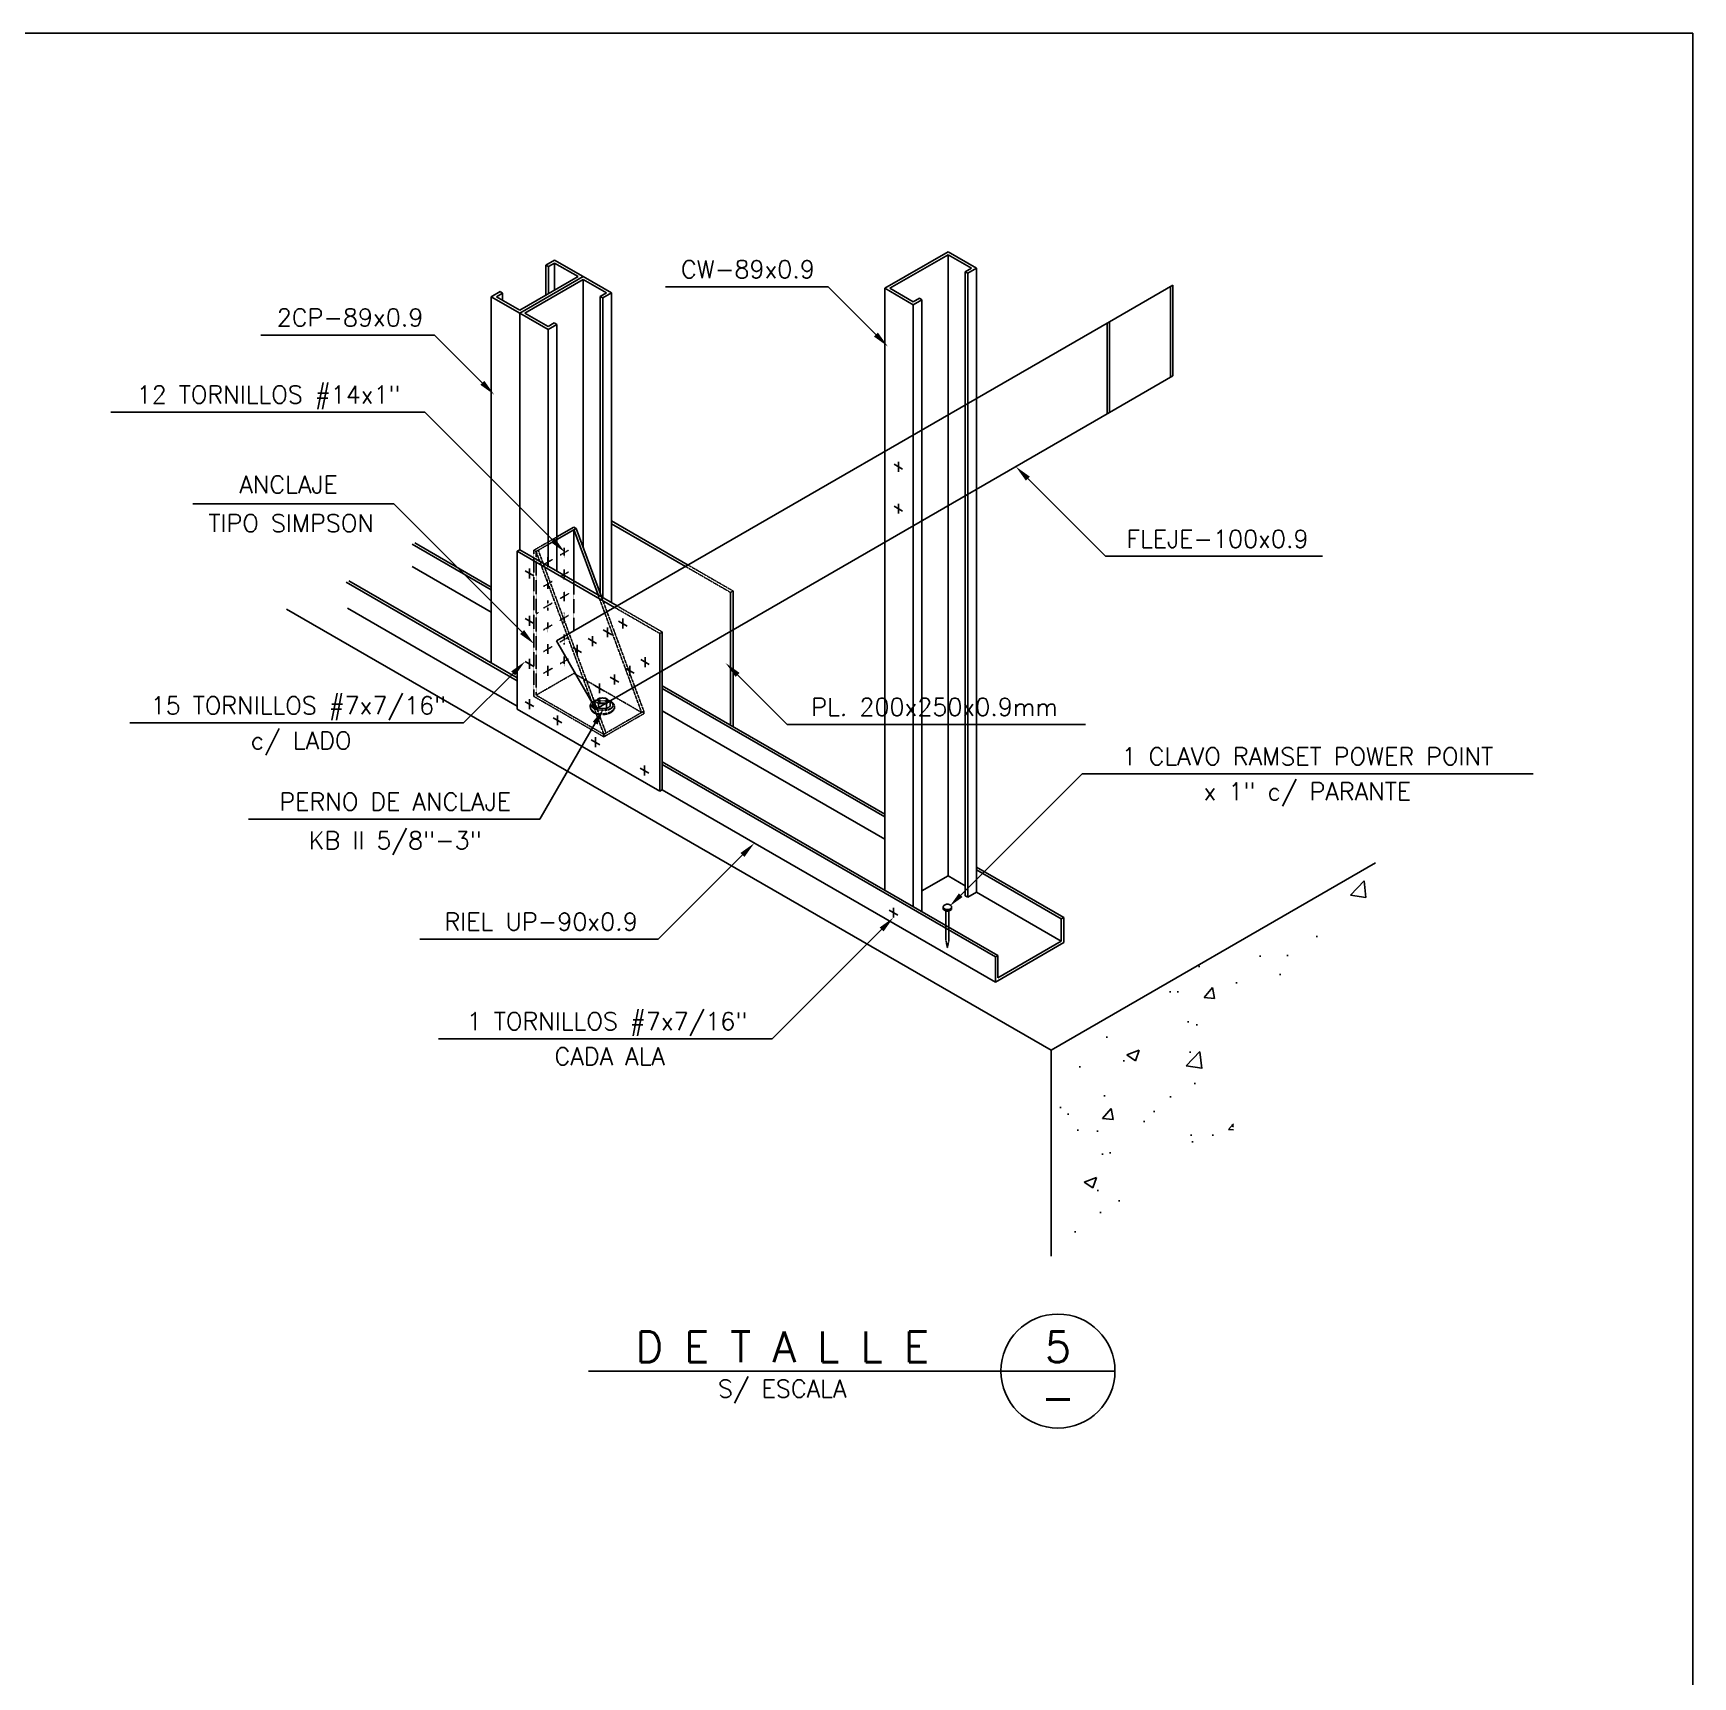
# Model space of a CAD drawing. Header units: millimetres. Extents: x -249630 to 95394, y -188036 to 109963.
# Drawn here: x 62750 to 69842, y 23182 to 30209 of the extents above; entities that cross this region are included whole.
import ezdxf
from ezdxf.enums import TextEntityAlignment as Align

# ---------------------------------------------------------------- set-up
doc = ezdxf.new("R2010")
doc.units = ezdxf.units.MM
doc.linetypes.add('HID1P5', pattern=[2, 1.5, -0.5])
for name, color, linetype in [('05', 5, 'Continuous'), ('DETALLES', 3, 'Continuous'), ('GENERAL', 3, 'Continuous'), ('SIMBOLOS', 2, 'Continuous'), ('TEXTOS', 11, 'Continuous'), ('TITULOS', 180, 'Continuous')]:
    doc.layers.add(name, color=color, linetype=linetype)
doc.styles.add('ROMANS', font='romans')

msp = doc.modelspace()

# ---------------------------------------------------------------- hatches: boundary and pattern name
at = {"layer": 'DETALLES'}
h = msp.add_hatch(dxfattribs=at)
h.set_pattern_fill('AR-CONC', color=2, scale=75, style=0)
h.set_pattern_definition([(49.99999999999999, (-51497.75793242568, 29858.30685935427), (537.9451369505651, -47.06410123694633), [56.25, -618.75]), (355, (-51497.75793242568, 29858.30685935427), (-104.06350020975, 564.1441002750089), [45, -495]), (100.4514, (-51452.92917242568, 29854.38485435427), (433.8820362855162, 517.0796565457152), [47.80514249999987, -525.8565839999978]), (46.18420000000001, (-51497.75793242568, 30008.30685935427), (800.4307864692333, -124.1392607467636), [84.375, -928.125]), (96.63559999999998, (-51431.05537367568, 29997.96187910427), (700.9970291615275, 730.5884031753313), [71.70771599999972, -788.7847499999978]), (351.1842, (-51497.75793242568, 30008.30685935427), (700.9964588502204, 730.5889506939934), [67.5, -742.5]), (21, (-51422.75793242568, 29970.80685935427), (447.6802890888462, -301.9641679990041), [56.25, -618.75]), (326.0000000000001, (-51422.75793242568, 29970.80685935427), (182.4864989411863, 543.8625337851397), [45, -495]), (71.4514, (-51385.45125767568, 29945.64315485428), (630.1669714361175, 241.8978725324643), [47.8051425, -525.856584]), (37.50000000000001, (-51497.75793242568, 29858.30685935427), (9.119891487968001, 249.6703903734836), [0, -488.9999999999999, 0, -502.5, 0, -496.875]), (7.499999999999999, (-51497.75793242568, 29858.30685935427), (197.3021530816115, 295.8087839117702), [0, -286.5, 0, -477.75, 0, -189.375]), (327.5, (-51665.00793242568, 29858.30685935427), (400.3668271293068, -16.91615380078485), [0, -187.5, 0, -585, 0, -776.25]), (317.5, (-51740.00793242568, 29858.30685935427), (437.3896270067897, 75.07873674923826), [0, -243.75, 0, -388.5, 0, -551.25])])
h.paths.add_polyline_path([(67878.51528951415, 26017.63367288515), (68486.05711293995, 26368.39810818396), (68486.05711293995, 26661.69175163837), (67099.09242610817, 25860.92731633956), (67099.09242610817, 24981.04638597637), (67878.51528951415, 25431.04638597637)])

# ---------------------------------------------------------------- linework, layer by layer
at = {"layer": 'DETALLES', "color": 3}
for p, q in [((64977.97306785985, 29238.67530391022), (64940.63175012248, 29217.1162840147)), ((64977.9730678636, 29226.22819797388), (64951.41126005863, 29210.89273105133)), ((64977.97306785985, 29238.67530391022), (65099.33235152959, 29168.60848886401)), ((64977.9730678636, 29226.22819797388), (65077.77333163982, 29168.60848885753)), ((66659.21248339256, 29274.42560461776), (66388.48792982622, 29118.12271039238)), ((66659.21248339632, 29261.97849868141), (66410.04694971538, 29118.12271039851)), ((66659.21248339256, 29274.42560461776), (66780.5717670623, 29204.35878957155)), ((66659.21248359754, 29261.9784987976), (66659.21248365278, 28576.90955454527)), ((66659.21248339632, 29261.97849868141), (66759.01274717253, 29204.35878956506)), ((65077.77333163982, 29168.60848885753), (64828.60779774766, 29024.75270069754)), ((65099.33235166576, 29168.60848878541), (64828.60779809942, 29012.30559456004)), ((65099.33235166952, 29156.16138284907), (64850.1668179886, 29012.30559456616)), ((65099.33235166576, 29168.60848878541), (65220.69163533548, 29098.5416737392)), ((65099.33235166952, 29156.16138284907), (65199.13261544573, 29098.54167373271)), ((66759.01274717253, 29204.35878956506), (66732.45093931025, 29189.02332263554)), ((66732.45093931025, 29189.02332263554), (66732.45093935568, 28619.19379666037)), ((66780.5717670623, 29204.35878957155), (66743.23044925899, 29182.79976967178)), ((66743.23044925899, 29182.79976967178), (66743.23044930332, 28625.41734963037)), ((66780.5717670623, 29204.35878957155), (66780.57176710703, 28646.97636951624)), ((64744.58983235203, 29103.93142976578), (64707.24851429351, 29082.37240968485)), ((64707.24851441335, 27516.23420461573), (64707.24851429351, 29082.37240968485)), ((64707.24851429351, 29082.37240968485), (64828.6077979552, 29012.3055946433)), ((64755.3693423015, 29097.70787679472), (64728.80753418268, 29082.37240969098)), ((64728.80753418268, 29082.37240969098), (64828.60779774766, 29024.75270069754)), ((65199.13261544573, 29098.54167373271), (65172.57080758346, 29083.2062068032)), ((65172.57080769516, 27813.65705658524), (65172.57080758346, 29083.2062068032)), ((65220.69163533548, 29098.5416737392), (65183.3503175322, 29076.98265383943)), ((65220.69163545389, 27774.36833915423), (65220.69163533548, 29098.5416737392)), ((66388.48792982622, 29118.12271039238), (66388.48792987425, 28420.606660545)), ((66388.48792982622, 29118.12271039238), (66509.8472134879, 29048.05589535084)), ((66410.04694971538, 29118.12271039851), (66509.84721348435, 29060.50300128731)), ((64828.60779751292, 28000.73804853435), (64828.6077974906, 29012.30559491154)), ((64828.60779809942, 29012.30559456004), (64949.96708176111, 28942.23877951849)), ((64850.1668179886, 29012.30559456616), (64949.96708175755, 28954.68588545495)), ((65183.35031763292, 27795.92735905007), (65183.35031751981, 29076.98265383227)), ((66536.40902159028, 29075.8384683575), (66509.84721348435, 29060.50300128731)), ((66547.1885315266, 29069.61491538656), (66509.8472134879, 29048.05589535084)), ((66509.84721287439, 29048.05589570505), (66509.84721291164, 28490.6734752753)), ((66547.1885315266, 29069.61491538656), (66547.18853156565, 28512.23249565208)), ((64976.52888986348, 28970.02135252514), (64949.96708175755, 28954.68588545495)), ((64987.3083997998, 28963.7977995542), (64949.96708176111, 28942.23877951849)), ((64949.96708104005, 27930.6712335213), (64949.96708096065, 28942.23877997672)), ((64987.30839996534, 27909.11221298789), (64987.30839988044, 28963.79779950765)), ((66732.45093935463, 28231.02527278365), (66732.45093956598, 26521.12279376644)), ((66743.23044930189, 28237.24882575341), (66743.23044951473, 26514.8992415111)), ((66780.57176710511, 28258.80784563901), (66780.571767318, 26536.45826070245)), ((66659.21248365517, 28188.74103067052), (66659.21248384792, 26606.52507563727)), ((66509.84721291438, 28102.50495140075), (66509.84721308318, 26475.503360693)), ((66547.18853156758, 28124.06397177707), (66547.1885317514, 26453.94434030737)), ((66388.48792988062, 28032.43813667254), (66388.48793003501, 26545.57017538032)), ((64817.82828755571, 27439.94383688396), (64087.50025280004, 27861.59892435384)), ((64817.82828755571, 27452.39094282367), (64098.27976275274, 27867.82247732267)), ((64817.82828755571, 27332.14873728933), (64092.23254055109, 27751.07163715045)), ((66388.48793000291, 26870.62306933217), (65437.75486838664, 27419.52905840136)), ((66388.48793000414, 26858.17596339666), (65437.75486838664, 27407.08195246618)), ((66388.48793001357, 26762.82796975504), (65437.75486838664, 27311.73395882997)), ((66872.12071300423, 26266.34465797384), (65437.75486838664, 27094.47616449419)), ((66861.3412030573, 26260.12110500834), (65437.75486838664, 27082.0290585592)), ((66861.34120302208, 26152.32600543222), (65437.75486838584, 26974.23395896019)), ((66659.2124836467, 26606.52507575344), (66547.18853174188, 26541.84801667805)), ((66732.45093955734, 26564.24083358268), (66659.21248384792, 26606.52507570357)), ((66659.21248384792, 26606.52507563727), (66732.45093954756, 26564.24083355005)), ((67153.6247769869, 26428.87110471774), (66780.57176729644, 26644.2533603029)), ((67142.84526704144, 26422.64755175308), (66780.57176729897, 26631.80625436733)), ((66780.571767318, 26536.45826070245), (66743.2304495023, 26514.89924079551)), ((67142.84526700887, 26327.29955813567), (66780.571767318, 26536.45826072013)), ((66638.4006018117, 26473.50338896092), (66638.4006018117, 26467.31130391121)), ((66674.37605997216, 26473.50329398133), (66674.37605997216, 26467.31130391121)), ((67153.62477698774, 26428.87110471825), (67142.84526704144, 26422.64755175308)), ((67142.84526701024, 26327.29955813648), (67142.84526704144, 26422.64755177583)), ((67153.62477695168, 26321.07600516438), (67153.6247769869, 26428.87110474048)), ((67153.62477695168, 26321.07600516438), (66861.3412030212, 26152.32600543171)), ((67142.84526700887, 26327.29955813567), (66872.12071297105, 26170.99666433334)), ((66872.12071300275, 26266.34465797298), (66861.34120305642, 26260.12110500782)), ((66861.3412030212, 26152.32600543171), (66861.34120305642, 26260.12110500782)), ((66872.12071297105, 26170.99666433334), (66872.12071300275, 26266.34465797298))]:
    msp.add_line(p, q, dxfattribs=at)
at = {"layer": 'DETALLES', "color": 3, "linetype": 'Continuous'}
for p, q in [((66743.23044923434, 29182.7997696717), (66732.45093931025, 29189.02332263554)), ((65183.35031750755, 29076.98265383935), (65172.57080758346, 29083.2062068032)), ((66547.18853160724, 29069.61491534001), (66536.40902159028, 29075.8384683575)), ((64987.30839988044, 28963.79779950765), (64976.52888986348, 28970.02135252514)), ((66743.2304495023, 26514.89924079551), (66732.45093956598, 26521.12279376644))]:
    msp.add_line(p, q, dxfattribs=at)
at = {"layer": 'DETALLES', "color": 2}
for p, q in [((66446.69623771214, 28334.02623543949), (66446.69623771214, 28376.37189258716)), ((66465.03244512735, 28344.61264972693), (66428.36003029693, 28365.78547829973)), ((66465.03244512735, 28165.56466605349), (66428.36003029693, 28186.73749462629)), ((66446.69623771214, 28154.97825176607), (66446.69623771214, 28197.32390891373)), ((64888.37387285013, 27888.66778806104), (64851.70145801972, 27909.84061663384)), ((64870.03766543492, 27878.08137377362), (64870.03766543492, 27920.42703092127)), ((64888.37387285013, 27686.00381371671), (64851.70145801972, 27707.17664228952)), ((64870.03766543492, 27675.41739942929), (64870.03766543492, 27717.76305657695)), ((65204.05464279677, 27626.43468834615), (65204.05464279677, 27668.78034549381)), ((65287.34275549581, 27674.52110263357), (65250.67034066541, 27695.69393120637)), ((65269.00654808062, 27663.93468834615), (65269.00654808062, 27706.28034549381)), ((65074.15083222911, 27551.43468834615), (65074.15083222911, 27593.78034549381)), ((65157.43894492814, 27599.52110263357), (65120.76653009773, 27620.69393120637)), ((65139.10273751294, 27588.93468834615), (65139.10273751294, 27631.28034549381)), ((65222.39085021197, 27637.02110263357), (65185.71843538156, 27658.19393120637)), ((64888.37387285013, 27501.95192157687), (64851.70145801972, 27523.12475014967)), ((64870.03766543492, 27491.36550728945), (64870.03766543492, 27533.7111644371)), ((65092.48703964431, 27562.02110263357), (65055.8146248139, 27583.19393120637)), ((65382.3931702251, 27509.88895504198), (65345.72075539469, 27531.06178361478)), ((65364.0569628099, 27499.30254075455), (65364.0569628099, 27541.6481979022)), ((65252.48935965743, 27434.88895504198), (65215.81694482702, 27456.06178361478)), ((65234.15315224223, 27424.30254075455), (65234.15315224223, 27466.6481979022)), ((65317.44126494126, 27472.38895504198), (65280.76885011085, 27493.56178361478)), ((65299.10505752606, 27461.80254075455), (65299.10505752606, 27504.1481979022)), ((65187.5374543736, 27397.38895504198), (65150.86503954319, 27418.56178361478)), ((65169.2012469584, 27386.80254075455), (65169.2012469584, 27429.1481979022)), ((64888.37387285012, 27329.86267315082), (64851.70145801971, 27351.03550172363)), ((64870.03766543491, 27319.2762588634), (64870.03766543491, 27361.62191601106)), ((65008.38296043302, 27260.57539412874), (64971.71054560261, 27281.74822270155)), ((64990.04675301781, 27249.98897984132), (64990.04675301781, 27292.33463698898)), ((65170.38364683256, 27167.04425422681), (65133.71123200216, 27188.21708279961)), ((65152.04743941735, 27156.45783993939), (65152.04743941735, 27198.80349708705)), ((65380.26292401685, 27045.87039704681), (65343.59050918645, 27067.04322561961)), ((65361.92671660164, 27035.28398275939), (65361.92671660164, 27077.62963990705)), ((66444.21453229795, 26438.73232430058), (66407.54211746756, 26459.90515287339)), ((66425.87832488274, 26428.14591001317), (66425.87832488274, 26470.49156716082))]:
    msp.add_line(p, q, dxfattribs=at)
at = {"layer": 'DETALLES', "color": 4}
for p, q in [((67099.09242610808, 25860.9273163395), (63832.23077155273, 27747.05077200263)), ((68486.05711293992, 26661.69175163836), (67099.09242610817, 25860.92731633956)), ((67099.09242610817, 24981.04638597637), (67099.09242610817, 25860.92731633956))]:
    msp.add_line(p, q, dxfattribs=at)
at = {"layer": 'DETALLES', "color": 1, "linetype": 'HID1P5'}
for p, q in [((66650.00325735586, 26456.53948568429), (66650.00325735586, 26330.57373750273)), ((66662.5501061868, 26456.48818117747), (66662.5501061868, 26330.57373750271)), ((66656.27668177133, 26299.04968166996), (66650.00325735586, 26330.57373750271)), ((66662.5501061868, 26330.57373750271), (66656.27668177133, 26299.04968166996))]:
    msp.add_line(p, q, dxfattribs=at)
at = {"layer": 'DETALLES', "color": 3}
msp.add_lwpolyline([(66638.4006018117, 26473.50338896092, -0.1446285421302403), (66639.61297168641, 26477.60704033282, -0.1071755825840066), (66643.66908568115, 26481.64156630726, -0.07768644166130058), (66649.2110762572, 26484.07756547036, -0.0648584562954119), (66656.38833089193, 26485.01250973711, -0.06485845629536409), (66663.56558552667, 26484.07756547036, -0.07768644166132821), (66669.10757610272, 26481.64156630726, -0.107175582584079), (66673.16369009746, 26477.60704033281, -0.1446285421300949), (66674.37605997216, 26473.50338896092, -0.1446285421300415), (66673.16369009748, 26469.39973758904, -0.1071755825841507), (66669.10757610272, 26465.3652116146, -0.07768644166129025), (66663.56558552667, 26462.92921245149, -0.06485845629535386), (66656.38833089193, 26461.99426818475, -0.06485845629535386), (66649.2110762572, 26462.92921245149, -0.07768644166128998), (66643.66908568115, 26465.3652116146, -0.1071755825840787), (66639.61297168641, 26469.39973758904, -0.1446285421301869)], format="xyb", close=True, dxfattribs=at)
msp.add_lwpolyline([(66674.37605997216, 26467.31130391121, -0.1446285421300415), (66673.16369009748, 26463.20765253931, -0.1071755825841507), (66669.10757610272, 26459.17312656487, -0.07768644166129025), (66663.56558552667, 26456.73712740175, -0.06485845629535386), (66656.38833089193, 26455.80218313502, -0.06485845629535386), (66649.2110762572, 26456.73712740175, -0.07768644166128998), (66643.66908568115, 26459.17312656487, -0.1071755825840787), (66639.61297168641, 26463.20765253931, -0.1446285421301869), (66638.4006018117, 26467.31130391121, -0.1446285421302403)], format="xyb", dxfattribs=at)
at = {"layer": 'GENERAL'}
for p, q in [((64977.9730678636, 29226.22819797388), (64977.9730678636, 29110.98877966325)), ((64951.41126005863, 29210.89273105133), (64940.63175012248, 29217.1162840147)), ((64940.63175012248, 29217.1162840147), (64940.63175012248, 29089.42975979934)), ((64951.41126005863, 29210.89273105133), (64951.41126005863, 29095.6533127668)), ((65099.33235166952, 29156.16138284907), (65099.33235166957, 28011.42362884948)), ((64755.3693423015, 29097.70787679472), (64744.58983235203, 29103.93142976578)), ((64755.3693423015, 29097.70787679472), (64755.3693423015, 29067.03694263432)), ((67609.47494093783, 29125.54383970418), (67609.47494093786, 28737.37531582807)), ((67620.2544508843, 29131.76739267352), (67620.2544508843, 28743.59886879739)), ((65244.93097944065, 27760.37374737849), (67349.52989670914, 28975.46449879964)), ((67338.75038676267, 28969.2409458303), (67338.7503867627, 28581.0724219542)), ((67349.52989670914, 28975.46449879964), (67349.52989670914, 28587.29597492352)), ((65437.75486838664, 27483.53214769151), (67349.52989670914, 28587.29597492352)), ((64987.30839971848, 28055.15216424337), (65060.21172991464, 28097.24292155693)), ((65060.211729453, 28097.24292182346), (65069.54705936698, 28091.85316658465)), ((65060.21172991463, 28086.46341161236), (65163.57775249443, 27807.34305485533)), ((65060.21172991463, 28086.46341161235), (65060.21172991457, 27867.02145581687)), ((65177.99066642368, 27799.02175511847), (65069.54705936697, 28091.85316658463)), ((65220.69163540801, 28124.31544493946), (65547.99406300858, 27935.34730025786)), ((65220.69163540964, 28111.86833899988), (65537.2145530621, 27929.12374728854)), ((64707.24851438944, 27828.83999255352), (64369.00431677912, 28024.12537109567)), ((64707.24851438848, 27841.28709848848), (64379.78382672543, 28030.34892406085)), ((64828.60779750218, 28000.73804852813), (64817.82828755568, 27994.5144955588)), ((64817.82828756645, 27994.51449556503), (65234.15146949419, 27754.15019440917)), ((64817.82828755571, 27994.51449555883), (64817.82828755571, 27319.70163133128)), ((64828.60779751291, 28000.73804853435), (65244.93097944064, 27760.37374737849)), ((64707.24851439673, 27733.49199891472), (64369.00431673112, 27928.77737748878)), ((64985.91018889847, 27610.82802423324), (65244.93097944065, 27760.37374737849)), ((64985.91018889847, 27610.82802423324), (65153.99209021158, 27319.70163132614)), ((65730.03844231626, 27652.28214777949), (65730.03844231626, 27250.77905830799)), ((65740.8179522627, 27658.50570074879), (65740.8179522627, 27244.55550533849)), ((65437.75486838664, 27483.53214769151), (65153.99209021158, 27319.70163132614)), ((65426.97535844018, 27477.3085947222), (65426.9753584402, 26968.01040599133)), ((65437.75486838666, 27483.53214769151), (65437.75486838664, 26974.23395896065)), ((64817.82828755571, 27319.7016313435), (65426.9753584402, 26968.01040599133)), ((65426.97535844018, 26968.01040599133), (65437.75486838664, 26974.23395896065))]:
    msp.add_line(p, q, dxfattribs=at)
at = {"layer": 'GENERAL', "color": 1}
for p, q in [((67349.52989670914, 28975.46449844424), (67620.2544508843, 29131.76739267352)), ((67349.52989670914, 28587.29597456813), (67620.2544508843, 28743.59886879739))]:
    msp.add_line(p, q, dxfattribs=at)
at = {"layer": 'GENERAL', "color": 1, "linetype": 'HID1P5'}
for p, q in [((66732.45093935568, 28619.19379666037), (66732.45093935376, 28231.02527278314)), ((66743.23044930332, 28625.41734963037), (66743.23044930142, 28237.24882575314)), ((66780.57176710703, 28646.97636951624), (66780.57176710511, 28258.80784563901)), ((66547.18853156565, 28512.23249565208), (66547.18853156376, 28124.06397177485)), ((66659.21248365278, 28576.90955454527), (66659.21248365086, 28188.74103066804)), ((66509.84721291164, 28490.6734752753), (66509.84721290975, 28102.50495139807)), ((66388.48792987425, 28420.606660545), (66388.48792987235, 28032.43813666777)), ((65537.21455337023, 27929.12374746644), (65730.03844231623, 27817.7968232773)), ((65547.99406331667, 27935.34730043575), (65740.8179522627, 27824.02037624661)), ((65740.8179522627, 27824.02037624661), (65730.03844231623, 27817.7968232773)), ((65730.03844231623, 27817.7968232773), (65730.03844231626, 27652.28214777949)), ((65740.8179522627, 27824.02037624661), (65740.8179522627, 27658.50570074881)), ((65234.15146949418, 27754.15019440916), (65426.97535844017, 27642.82327022002)), ((65244.93097944064, 27760.37374737847), (65437.75486838664, 27649.04682318932)), ((65437.75486838664, 27649.04682318932), (65426.97535844017, 27642.82327022002)), ((65426.97535844017, 27642.82327022002), (65426.97535844021, 27477.30859472221)), ((65437.75486838664, 27649.04682318932), (65437.75486838666, 27483.53214769153))]:
    msp.add_line(p, q, dxfattribs=at)
at = {"layer": 'GENERAL', "color": 9, "linetype": 'HID1P5', "ltscale": 0.7}
for p, q in [((64889.28744107162, 27998.5597373824), (64987.30839971848, 28055.15216424337)), ((64898.62277052395, 27993.16998241009), (64987.30839971991, 28044.37265429962)), ((64889.28744060998, 27373.40569865395), (64889.28744060998, 27998.55973764889)), ((64889.28744060997, 27998.5597376489), (64898.62277052395, 27993.16998241009)), ((65188.0179830851, 27211.71304948534), (64898.62277052395, 27993.16998241009)), ((64898.62277052395, 27378.79545335971), (64898.62277052395, 27993.16998241009)), ((64907.95809997629, 27998.55973738238), (65197.35331253745, 27217.10280445762)), ((65060.21172991457, 27867.02145581687), (65060.2117299145, 27653.72603894005)), ((65163.57775249442, 27807.34305485532), (65349.60694247577, 27305.00647868759)), ((64907.95809997631, 27731.63414959654), (64898.62277052395, 27726.24439462426)), ((65358.94227192812, 27310.39623365988), (65177.99066642368, 27799.02175511847)), ((64987.30839978957, 27429.99812528954), (65060.21172991463, 27472.08888256193)), ((65060.21172991463, 27472.08888256196), (65349.60694247577, 27305.00647868759)), ((64898.62277052395, 27378.79545335995), (64987.30839978955, 27429.99812528954)), ((64898.62277052395, 27378.79545335971), (64987.30839980304, 27327.59278142218)), ((64889.28744060998, 27373.40569865395), (64987.30839980444, 27316.8132714768)), ((64987.30839980303, 27327.59278142219), (65188.0179830851, 27211.71304948534)), ((64987.30839980442, 27316.8132714768), (65188.0179830851, 27200.93353954078)), ((65161.08419761059, 27359.85759812331), (65148.90671988489, 27352.82692809482)), ((65148.90671988489, 27352.82692809482), (65148.90671988489, 27331.38232844198)), ((65148.90671988489, 27352.82692809482), (65165.55929379191, 27343.21256008671)), ((65148.90671988489, 27331.38232844198), (65165.55929379191, 27321.76796043389)), ((65161.0694512413, 27362.05948254018), (65161.127522028, 27353.38852375626)), ((65165.55929379191, 27343.21256008671), (65198.86444160589, 27343.21256008671)), ((65165.55929379191, 27343.21256008671), (65165.55929379191, 27321.76796043389)), ((65165.55929379191, 27321.76796043389), (65198.86444160589, 27321.76796043389)), ((65198.86444160589, 27343.21256008671), (65215.51701551287, 27352.82692809482)), ((65198.86444160589, 27343.21256008671), (65198.86444160589, 27321.76796043389)), ((65198.86444160589, 27321.76796043389), (65215.51701551287, 27331.38232844198)), ((65202.71964733555, 27361.79637597251), (65202.77374231118, 27353.71907357713)), ((65215.51701551287, 27352.82692809482), (65202.73027586239, 27360.20935565888)), ((65211.35630507806, 27225.1874359704), (65358.94227192812, 27310.39623365988)), ((65215.51701551287, 27352.82692809482), (65215.51701551287, 27331.38232844198)), ((65234.10706348457, 27329.25338354189), (65234.10706348457, 27325.95841329866)), ((65358.94227192812, 27310.39623365988), (65358.94227192812, 27299.61672371531)), ((65220.69163453038, 27219.79768099813), (65358.94227192812, 27299.61672371531)), ((65188.0179830851, 27211.71304948534), (65211.35630507806, 27225.1874359704)), ((65188.0179830851, 27200.93353954078), (65220.69163453038, 27219.79768099813)), ((65188.0179830851, 27211.71304948534), (65188.0179830851, 27200.93353954078))]:
    msp.add_line(p, q, dxfattribs=at)
at = {"layer": 'GENERAL', "color": 1, "linetype": 'HID1P5', "ltscale": 0.7}
for p, q in [((64930.89879996646, 27937.10542595194), (64967.57121479687, 27958.27825452474)), ((64949.23500738167, 27926.51901166452), (64949.23500738167, 27968.86466881218)), ((65000.81101083179, 27977.46925971207), (65037.4834256622, 27998.64208828488)), ((65019.147218247, 27966.88284542465), (65019.147218247, 28009.22850257231)), ((64949.23500738167, 27833.61739854258), (64949.23500738167, 27875.96305569024)), ((65000.81101083179, 27884.56764659013), (65037.4834256622, 27905.74047516294)), ((65019.147218247, 27873.98123230271), (65019.147218247, 27916.32688945037)), ((64930.89879996646, 27844.20381283), (64967.57121479687, 27865.3766414028)), ((65000.81101083179, 27791.66603346819), (65037.4834256622, 27812.838862041)), ((65019.147218247, 27781.07961918077), (65019.147218247, 27823.42527632843)), ((64930.89879996646, 27751.30219970806), (64967.57121479687, 27772.47502828086)), ((64949.23500738167, 27740.71578542064), (64949.23500738167, 27783.0614425683)), ((64930.89879996646, 27658.40058658612), (64967.57121479687, 27679.57341515892)), ((64949.23500738167, 27647.8141722987), (64949.23500738167, 27690.15982944636)), ((65000.81101083179, 27698.76442034626), (65037.4834256622, 27719.93724891906)), ((65019.147218247, 27688.17800605884), (65019.147218247, 27730.52366320649)), ((64949.23500738167, 27554.91255917676), (64949.23500738167, 27597.25821632442)), ((65000.81101083179, 27605.86280722432), (65037.4834256622, 27627.03563579712)), ((65019.147218247, 27595.2763929369), (65019.147218247, 27637.62205008455)), ((64930.89879996646, 27565.49897346418), (64967.57121479687, 27586.67180203698)), ((65000.81101083179, 27512.96119410237), (65037.48342566219, 27534.13402267517)), ((65019.147218247, 27502.37477981495), (65019.147218247, 27544.72043696261)), ((64930.89879996646, 27472.59736034224), (64967.57121479687, 27493.77018891504)), ((64949.23500738167, 27462.01094605482), (64949.23500738167, 27504.35660320247))]:
    msp.add_line(p, q, dxfattribs=at)
at = {"layer": 'GENERAL'}
msp.add_lwpolyline([(64987.30839971989, 28044.37265429962), (65069.54705936698, 28091.85316658464)], dxfattribs=at)
at = {"layer": 'GENERAL', "color": 9, "linetype": 'HID1P5', "ltscale": 0.7}
for points in [[(65159.31050418315, 27358.83355574764, 0.001641024372060171), (65158.71702169457, 27358.69368422715, 0.07234108405766118), (65142.2745332479, 27352.14219858561, 0.2261007829095726), (65130.93198909569, 27338.38215151649, 0.1568512196707914)], [(65148.9067198849, 27351.03343605135, 0.09575755305080673), (65139.09149106246, 27343.39462136698), (65136.37689175353, 27336.16643796489), (65137.73352469297, 27332.55412153088, 0.1028360249588632)], [(65136.89944308309, 27329.75695918971, 0.1303483563349043), (65149.73141045839, 27318.91339251002, 0.06223741723201453), (65163.48979965208, 27314.38361565395), (65181.97207063459, 27312.58756786644), (65200.45434161713, 27314.38361565395, 0.0622374172320202), (65214.2127308108, 27318.91339251002, 0.1028360249588594), (65224.85265020672, 27326.95710075566), (65227.5672495157, 27334.18528415773), (65227.19523081772, 27335.17586106131, 0.1028360249588595)], [(65142.79804479879, 27325.32123723753, 0.06300675744234421), (65149.73141045839, 27320.89454631715, 0.06223741723201453), (65163.48979965208, 27316.3647694611), (65181.97207063459, 27314.56872167358), (65200.45434161713, 27316.3647694611, 0.0622374172320202), (65214.2127308108, 27320.89454631715, 0.1028360249588594), (65224.85265020672, 27328.9382545628), (65227.5672495157, 27336.16643796489), (65224.85265020672, 27343.39462136698, 0.09159914638082296), (65215.51701551287, 27350.78457284873, 0.003148113978935193)], [(65159.49588830988, 27301.47424531317, 0.05659159750263715), (65180.32227398307, 27299.10947500782, 0.05875186753537651), (65201.92752627157, 27301.65696623306, 0.07234108405766093), (65218.37001471823, 27308.2084518746, 0.1066170543910057), (65230.63950973732, 27319.3226093561, 0.1568512196707674), (65234.12990494842, 27330.17532523011, 0.1568512196707822), (65230.63950973732, 27341.02804110412, 0.1066170543909964), (65218.37001471823, 27352.14219858561, 0.04123386889519069), (65209.21517195403, 27356.4652991624, 0.004717712642402556)], [(65161.12581498209, 27359.34564637533), (65161.0515677623, 27359.21964926539), (65161.84882843955, 27357.86670242816), (65167.17904118774, 27355.82589556557, 0.03270435088714507), (65173.35278467424, 27354.82876928043), (65181.97207063459, 27354.42015675576), (65190.59135659498, 27354.82876928043, 0.03270435088715046), (65196.76510008149, 27355.82589556557), (65202.09531282966, 27357.86670242816), (65202.89257350697, 27359.21964926539), (65202.77374231119, 27359.42130512912)], [(65161.12581498209, 27356.07363935304), (65161.0515677623, 27355.9476422431), (65161.84882843955, 27354.59469540586), (65167.17904118774, 27352.55388854328, 0.03270435088714507), (65173.35278467424, 27351.55676225813), (65181.97207063459, 27351.14814973347), (65190.59135659498, 27351.55676225813, 0.03270435088715046), (65196.76510008149, 27352.55388854328), (65202.09531282966, 27354.59469540586), (65202.89257350697, 27355.9476422431), (65202.77374231119, 27356.14929810681)], [(65161.12581498209, 27353.64341482335), (65161.0515677623, 27353.51741771342), (65161.84882843955, 27352.16447087617), (65167.17904118774, 27350.12366401359, 0.03270435088714507), (65173.35278467424, 27349.12653772844), (65181.97207063459, 27348.71792520377), (65190.59135659498, 27349.12653772844, 0.03270435088715046), (65196.76510008149, 27350.12366401359), (65202.09531282966, 27352.16447087617), (65202.89257350697, 27353.51741771342), (65202.77374231119, 27353.71907357713)], [(65162.21054377271, 27297.59731552548, 0.04909837458294213), (65180.32227398307, 27295.81450476359, 0.05875186753537651), (65201.92752627157, 27298.36199598884, 0.07234108405766093), (65218.37001471823, 27304.91348163038, 0.1066170543910057), (65230.63950973732, 27316.02763911187, 0.1568512196707674), (65234.12990494842, 27326.88035498589, 0.01238579407802732), (65234.10706348457, 27327.80229667402, 0.1066170543909964)]]:
    msp.add_lwpolyline(points, format="xyb", dxfattribs=at)
msp.add_lwpolyline([(65136.37689175353, 27336.16643796489), (65136.89944308309, 27329.75695918973)], dxfattribs=at)
msp.add_lwpolyline([(65181.97207063459, 27366.88932321206), (65173.35278467424, 27366.48071068739, 0.03270435088713523), (65167.17904118774, 27365.48358440225), (65161.84882843955, 27363.44277753966), (65161.0515677623, 27362.08983070243), (65161.84882843955, 27360.73688386519), (65167.17904118774, 27358.69607700261, 0.03270435088714507), (65173.35278467424, 27357.69895071746), (65181.97207063459, 27357.29033819279), (65190.59135659498, 27357.69895071746, 0.03270435088715046), (65196.76510008149, 27358.69607700261), (65202.09531282966, 27360.73688386519), (65202.89257350697, 27362.08983070243), (65202.09531282966, 27363.44277753966), (65196.76510008149, 27365.48358440225, 0.03270435088713736), (65190.59135659498, 27366.48071068739)], format="xyb", close=True, dxfattribs=at)
for centre, radius, start, end in [((65152.9367554822, 27331.91026530092), 22.93676208431415, 163.6107086561908, 229.6415974059663), ((65164.08019447793, 27331.41761547379), 33.87193945366885, 168.1345710323795, 266.8358007327622), ((65194.40751105287, 27366.84812428063), 66.24212673610035, 211.1785568314922, 218.8214431750196), ((65166.8602012518, 27337.81338179892), 37.07783631276908, 219.094092761204, 258.5438650410109)]:
    msp.add_arc(centre, radius, start, end, dxfattribs=at)
at = {"layer": 'SIMBOLOS', "color": 1}
for p, q in [((65452.24928447014, 29124.60476849177), (66146.78616055407, 29124.60476849177)), ((66350.8818882877, 28920.50904075813), (66146.78616055407, 29124.60476849177)), ((63721.75615845461, 28918.33848645729), (64464.75528543541, 28918.33848645729)), ((64668.85101316902, 28714.24275872366), (64464.75528543541, 28918.33848645729)), ((64422.49644823132, 28588.97798273369), (63081.56537844342, 28588.97798273369)), ((64970.44440051047, 28041.03003045449), (64422.49644823132, 28588.97798273369)), ((66999.86406242716, 28304.93369860413), (67331.51961999436, 27973.27814103698)), ((64290.63155505859, 28196.89330994169), (63432.38564065654, 28196.89330994169)), ((64839.18393517125, 27648.340929829), (64290.63155505859, 28196.89330994169)), ((68259.33507978276, 27973.27814103698), (67331.51961999436, 27973.27814103698)), ((64800.67752608631, 27472.10081821626), (64588.65158144655, 27260.07487357648)), ((65759.38954377582, 27465.68072482483), (65971.41548841557, 27253.65478018504)), ((64588.65158144655, 27260.07487357648), (63162.79280921554, 27260.07487357648)), ((65151.48004141995, 27259.08051675194), (64914.67519836676, 26848.92249710546)), ((67246.02813132262, 27253.65478018504), (65971.41548841557, 27253.65478018504)), ((66713.57160780692, 26524.02315454166), (67231.93190928915, 27042.38345602392)), ((69160.14715539847, 27042.38345602392), (67231.93190928915, 27042.38345602392)), ((64914.67519836677, 26848.92249710546), (63669.23617150548, 26848.92249710546)), ((65780.62356107024, 26695.79601416883), (65420.56806640933, 26335.74051950795)), ((65420.56806640933, 26335.74051950795), (64402.47494420694, 26335.74051950797)), ((66374.85439294935, 26377.12197807974), (65907.73196573378, 25909.99955086421)), ((65907.73196573375, 25909.99955086421), (64481.87319350275, 25909.99955086421))]:
    msp.add_line(p, q, dxfattribs=at)
for points in [[(66359.38587694327, 28929.0130294137), (66342.37789963212, 28912.00505210257), (66401.90582022106, 28869.48510882472)], [(64677.3550018246, 28722.74674737922), (64660.34702451344, 28705.73877006809), (64719.87494510241, 28663.21882679025)], [(66991.36007377162, 28296.42970994856), (67008.36805108274, 28313.43768725971), (66948.84013049377, 28355.95763053754)], [(64978.94838916604, 28049.53401911005), (64961.94041185489, 28032.52604179893), (65021.46833244386, 27990.00609852109)], [(64847.68792382682, 27656.84491848456), (64830.67994651567, 27639.83694117343), (64890.20786710464, 27597.31699789559)], [(64809.18151474186, 27463.59682956069), (64792.17353743075, 27480.60480687183), (64851.70145801972, 27523.12475014967)], [(65750.88555512027, 27457.17673616925), (65767.89353243136, 27474.18471348039), (65708.3656118424, 27516.70465675823)], [(65161.89525791219, 27253.06728870647), (65141.06482492766, 27265.09374479743), (65187.55940969286, 27321.57181570561)], [(65789.12754972576, 26687.29202551328), (65772.11957241467, 26704.3000028244), (65831.64749300363, 26746.81994610223)], [(66705.71487365046, 26531.87988869811), (66721.42834196336, 26516.16642038519), (66666.43120286812, 26476.88274960287)], [(66383.35838160489, 26368.61798942417), (66366.35040429377, 26385.62596673532), (66425.87832488274, 26428.14591001317)]]:
    msp.add_solid(points, dxfattribs=at)
at = {"layer": 'TITULOS', "color": 2}
for p, q in [((65122.42218918919, 24489.3868754314), (66884.92218918918, 24489.3868754314)), ((66884.92218918918, 24489.3868754314), (67372.42218918918, 24489.3868754314))]:
    msp.add_line(p, q, dxfattribs=at)
at = {"layer": 'TITULOS'}
msp.add_lwpolyline([(24841.7828102754, 208.8422181913865), (69841.78281027538, 208.8422181913865), (69841.78281027538, 30208.84221819138), (24841.7828102754, 30208.84221819138)], close=True, dxfattribs=at)
at = {"layer": 'TITULOS', "color": 2}
msp.add_circle((67128.67218918918, 24489.3868754314), 243.75, dxfattribs=at)

# ---------------------------------------------------------------- texts
at = {"layer": '05', "style": 'ROMANS'}
for s, p in [('D E T A L L E', (65950.5450903812, 24527.83588662016)), ('5', (67128.67218918918, 24526.8868754314))]:
    msp.add_text(s, height=131.25, dxfattribs=at).set_placement(p, align=Align.CENTER)
msp.add_text('-', height=131.25, dxfattribs=at).set_placement((67128.67218918918, 24376.8868754314), align=Align.MIDDLE)
at = {"layer": 'TEXTOS', "style": 'ROMANS'}
for s, height, p in [('CW-89x0.9', 75.00000000021784, (65803.90561914237, 29162.10476849187)), ('2CP-89x0.9', 75.00000000021784, (64103.70134944453, 28955.8384864574)), ('12 TORNILLOS #14x1"', 75.00000000021784, (63755.76013596931, 28626.47798273381)), ('ANCLAJE', 74.99999999999997, (63840.76615626955, 28241.89330994169)), ('TIPO SIMPSON', 74.99999999999997, (63852.23167375642, 28076.89330994172)), ('FLEJE-100x0.9', 75.00000000021784, (67810.6138597705, 28009.35750930989)), ('15 TORNILLOS #7x7/16"', 75.00000000021784, (63882.9270968932, 27297.5748735766)), ('PL. 200x250x0.9mm', 75.00000000021784, (66601.61965659857, 27291.15478018516)), ('c/ LADO', 75.00000000021784, (63894.35566832175, 27147.57487357616)), ('1 CLAVO RAMSET POWER POINT', 75, (68194.54716342772, 27079.88345602392)), ('PERNO DE ANCLAJE', 74.99999999999997, (64296.60099111275, 26886.42249710546)), ('x 1" c/ PARANTE', 75, (68194.54716342772, 26929.88345602392)), ('KB II 5/8"-3"', 74.99999999999997, (64296.60099111275, 26720.71289358718)), ('RIEL UP-90x0.9', 75.00000000021784, (64920.23582454403, 26373.24051950807)), ('1 TORNILLOS #7x7/16"', 75.00000000021784, (65202.0074811804, 25947.49955086433)), ('CADA ALA', 75.00000000021784, (65213.43605260898, 25797.49955086389))]:
    msp.add_text(s, height=height, dxfattribs=at).set_placement(p, align=Align.CENTER)
at = {"layer": 'TITULOS', "color": 4, "style": 'ROMANS'}
msp.add_text('S/ ESCALA', height=75, dxfattribs=at).set_placement((65950.5450903812, 24376.8868754314), align=Align.CENTER)

doc.saveas('drawing.dxf')
